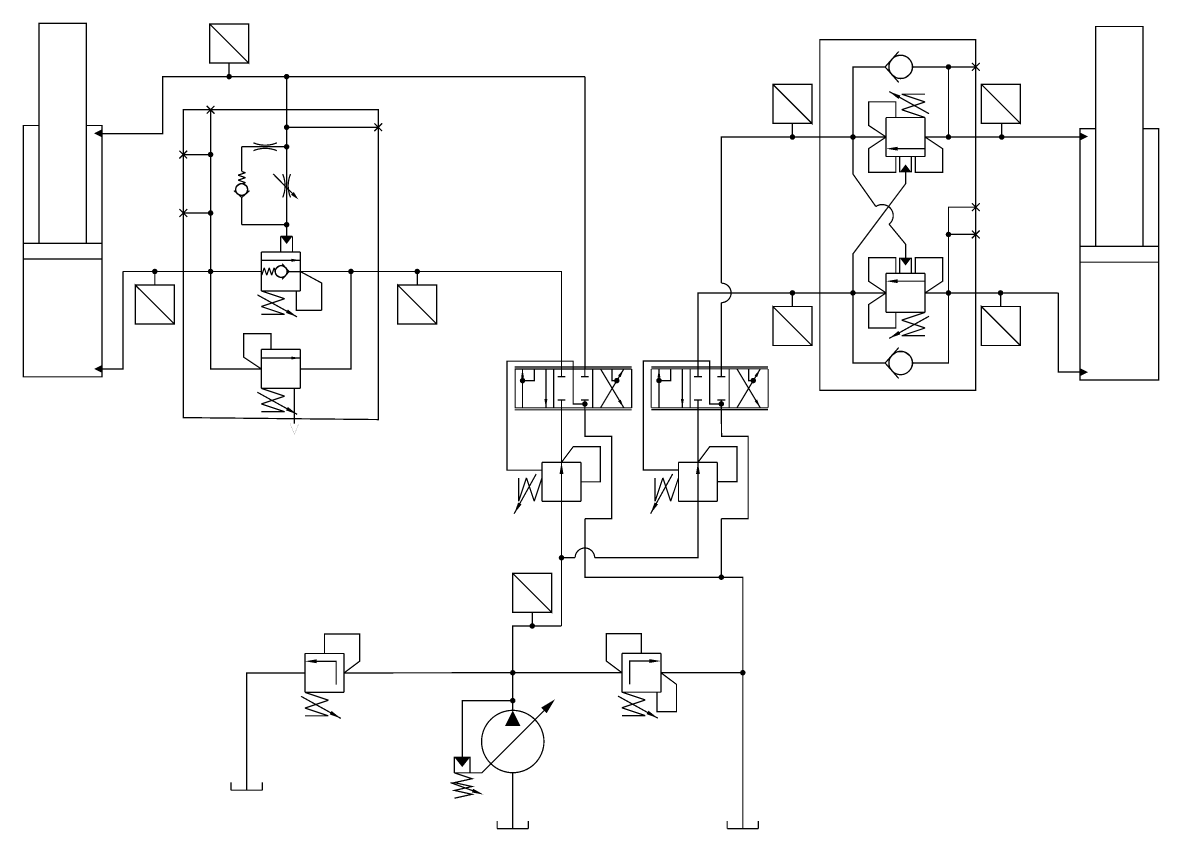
# Model space of a CAD drawing. Header units: millimetres. Extents: x 8 to 331, y -1 to 63.
# Drawn here: x 112.4 to 203.2, y -1.1 to 63.4 of the extents above; entities that cross this region are included whole.
import ezdxf
from ezdxf.lldxf.tags import DXFTag

# ---------------------------------------------------------------- set-up
doc = ezdxf.new("R2010")
doc.units = ezdxf.units.MM
doc.header["$LTSCALE"] = 2
tags = doc.linetypes.add('CENTER2', pattern=[1.125, 0.75, -0.125, 0.125, -0.125]).pattern_tags.tags
tags[10:11] = [DXFTag(74, 4), DXFTag(75, 0), DXFTag(340, '0'), DXFTag(46, 1.0), DXFTag(50, 0.0), DXFTag(44, 0.0), DXFTag(45, 0.0)]
tags[8:9] = [DXFTag(74, 4), DXFTag(75, 0), DXFTag(340, '0'), DXFTag(46, 1.0), DXFTag(50, 0.0), DXFTag(44, 0.0), DXFTag(45, 0.0)]
tags[6:7] = [DXFTag(74, 4), DXFTag(75, 0), DXFTag(340, '0'), DXFTag(46, 1.0), DXFTag(50, 0.0), DXFTag(44, 0.0), DXFTag(45, 0.0)]
tags[4:5] = [DXFTag(74, 4), DXFTag(75, 0), DXFTag(340, '0'), DXFTag(46, 1.0), DXFTag(50, 0.0), DXFTag(44, 0.0), DXFTag(45, 0.0)]
tags = doc.linetypes.add('HIDDEN', pattern=[0.375, 0.25, -0.125]).pattern_tags.tags
tags[6:7] = [DXFTag(74, 4), DXFTag(75, 0), DXFTag(340, '0'), DXFTag(46, 1.0), DXFTag(50, 0.0), DXFTag(44, 0.0), DXFTag(45, 0.0)]
tags[4:5] = [DXFTag(74, 4), DXFTag(75, 0), DXFTag(340, '0'), DXFTag(46, 1.0), DXFTag(50, 0.0), DXFTag(44, 0.0), DXFTag(45, 0.0)]
tags = doc.linetypes.add('HIDDEN4', pattern=[0.09375, 0.0625, -0.03125]).pattern_tags.tags
tags[6:7] = [DXFTag(74, 4), DXFTag(75, 0), DXFTag(340, '0'), DXFTag(46, 1.0), DXFTag(50, 0.0), DXFTag(44, 0.0), DXFTag(45, 0.0)]
tags[4:5] = [DXFTag(74, 4), DXFTag(75, 0), DXFTag(340, '0'), DXFTag(46, 1.0), DXFTag(50, 0.0), DXFTag(44, 0.0), DXFTag(45, 0.0)]

msp = doc.modelspace()

# ---------------------------------------------------------------- hatches: boundary and pattern name
h = msp.add_hatch(color=256)
h.dxf.hatch_style = 1
edge = h.paths.add_edge_path()
edge.add_line((186.56, 59.829), (186.34, 59.829))
edge.add_line((186.34, 59.829), (186.34, 59.608))
edge.add_arc((186.34, 59.829), 0.22, 270, 360)
edge = h.paths.add_edge_path()
edge.add_line((186.34, 59.829), (186.12, 59.829))
edge.add_arc((186.34, 59.829), 0.22, 180, 270)
edge.add_line((186.34, 59.608), (186.34, 59.829))
edge = h.paths.add_edge_path()
edge.add_line((186.12, 59.829), (186.34, 59.829))
edge.add_line((186.34, 59.829), (186.56, 59.829))
edge.add_arc((186.34, 59.829), 0.22, 0, 180)
h = msp.add_hatch(color=256)
h.dxf.hatch_style = 1
edge = h.paths.add_edge_path()
edge.add_line((129.095, 59.055), (128.875, 59.055))
edge.add_line((128.875, 59.055), (128.875, 58.835))
edge.add_arc((128.875, 59.055), 0.22, 270, 360)
edge = h.paths.add_edge_path()
edge.add_line((128.875, 59.055), (128.655, 59.055))
edge.add_arc((128.875, 59.055), 0.22, 180, 270)
edge.add_line((128.875, 58.835), (128.875, 59.055))
edge = h.paths.add_edge_path()
edge.add_line((128.655, 59.055), (128.875, 59.055))
edge.add_line((128.875, 59.055), (129.095, 59.055))
edge.add_arc((128.875, 59.055), 0.22, 0, 180)
h = msp.add_hatch(color=256)
h.dxf.hatch_style = 1
edge = h.paths.add_edge_path()
edge.add_line((133.688, 59.055), (133.468, 59.055))
edge.add_line((133.468, 59.055), (133.468, 58.835))
edge.add_arc((133.468, 59.055), 0.22, 270, 360)
edge = h.paths.add_edge_path()
edge.add_line((133.468, 59.055), (133.247, 59.055))
edge.add_arc((133.468, 59.055), 0.22, 180, 270)
edge.add_line((133.468, 58.835), (133.468, 59.055))
edge = h.paths.add_edge_path()
edge.add_line((133.247, 59.055), (133.468, 59.055))
edge.add_line((133.468, 59.055), (133.688, 59.055))
edge.add_arc((133.468, 59.055), 0.22, 0, 180)
h = msp.add_hatch(color=256)
h.dxf.hatch_style = 1
h.paths.add_polyline_path([(133.688, 55.006), (133.468, 55.006), (133.468, 54.785, 0.414214)])
h.paths.add_polyline_path([(133.468, 55.006), (133.247, 55.006, 0.414214), (133.468, 54.785)])
h.paths.add_polyline_path([(133.247, 55.006), (133.468, 55.006), (133.688, 55.006, 1)])
h = msp.add_hatch(color=256)
h.dxf.hatch_style = 1
h.paths.add_polyline_path([(133.688, 53.448), (133.468, 53.448), (133.468, 53.228, 0.414214)])
h.paths.add_polyline_path([(133.468, 53.448), (133.247, 53.448, 0.414214), (133.468, 53.228)])
h.paths.add_polyline_path([(133.247, 53.448), (133.468, 53.448), (133.688, 53.448, 1)])
h = msp.add_hatch(color=256)
h.dxf.hatch_style = 1
edge = h.paths.add_edge_path()
edge.add_line((174.095, 54.227), (173.875, 54.227))
edge.add_line((173.875, 54.227), (173.875, 54.007))
edge.add_arc((173.875, 54.227), 0.22, 270, 360)
edge = h.paths.add_edge_path()
edge.add_line((173.875, 54.227), (173.655, 54.227))
edge.add_arc((173.875, 54.227), 0.22, 180, 270)
edge.add_line((173.875, 54.007), (173.875, 54.227))
edge = h.paths.add_edge_path()
edge.add_line((173.655, 54.227), (173.875, 54.227))
edge.add_line((173.875, 54.227), (174.095, 54.227))
edge.add_arc((173.875, 54.227), 0.22, 0, 180)
h = msp.add_hatch(color=256)
h.dxf.hatch_style = 1
h.paths.add_polyline_path([(178.929, 54.227), (178.709, 54.227), (178.709, 54.007, 0.414214)])
h.paths.add_polyline_path([(178.709, 54.227), (178.489, 54.227, 0.414214), (178.709, 54.007)])
h.paths.add_polyline_path([(178.489, 54.227), (178.709, 54.227), (178.929, 54.227, 1)])
h = msp.add_hatch(color=256)
h.dxf.hatch_style = 1
h.paths.add_polyline_path([(186.56, 54.227), (186.34, 54.227), (186.34, 54.007, 0.414214)])
h.paths.add_polyline_path([(186.34, 54.227), (186.12, 54.227, 0.414214), (186.34, 54.007)])
h.paths.add_polyline_path([(186.12, 54.227), (186.34, 54.227), (186.56, 54.227, 1)])
h = msp.add_hatch(color=256)
h.dxf.hatch_style = 1
edge = h.paths.add_edge_path()
edge.add_line((190.814, 54.227), (190.594, 54.227))
edge.add_line((190.594, 54.227), (190.594, 54.007))
edge.add_arc((190.594, 54.227), 0.22, 270, 360)
edge = h.paths.add_edge_path()
edge.add_line((190.594, 54.227), (190.374, 54.227))
edge.add_arc((190.594, 54.227), 0.22, 180, 270)
edge.add_line((190.594, 54.007), (190.594, 54.227))
edge = h.paths.add_edge_path()
edge.add_line((190.374, 54.227), (190.594, 54.227))
edge.add_line((190.594, 54.227), (190.814, 54.227))
edge.add_arc((190.594, 54.227), 0.22, 0, 180)
h = msp.add_hatch(color=256)
h.dxf.hatch_style = 1
h.paths.add_polyline_path([(127.614, 52.825), (127.394, 52.825), (127.394, 52.605, 0.414214)])
h.paths.add_polyline_path([(127.394, 52.825), (127.174, 52.825, 0.414214), (127.394, 52.605)])
h.paths.add_polyline_path([(127.174, 52.825), (127.394, 52.825), (127.614, 52.825, 1)])
h = msp.add_hatch(color=256)
h.dxf.hatch_style = 1
h.paths.add_polyline_path([(127.614, 48.153), (127.394, 48.153), (127.394, 47.933, 0.414214)])
h.paths.add_polyline_path([(127.394, 48.153), (127.174, 48.153, 0.414214), (127.394, 47.933)])
h.paths.add_polyline_path([(127.174, 48.153), (127.394, 48.153), (127.614, 48.153, 1)])
h = msp.add_hatch(color=256)
h.dxf.hatch_style = 1
h.paths.add_polyline_path([(133.688, 47.219), (133.468, 47.219), (133.468, 46.999, 0.414214)])
h.paths.add_polyline_path([(133.468, 47.219), (133.247, 47.219, 0.414214), (133.468, 46.999)])
h.paths.add_polyline_path([(133.247, 47.219), (133.468, 47.219), (133.688, 47.219, 1)])
h = msp.add_hatch(color=256)
h.dxf.hatch_style = 1
edge = h.paths.add_edge_path()
edge.add_line((186.56, 46.44), (186.34, 46.44))
edge.add_line((186.34, 46.44), (186.34, 46.22))
edge.add_arc((186.34, 46.44), 0.22, 270, 360)
edge = h.paths.add_edge_path()
edge.add_line((186.34, 46.44), (186.12, 46.44))
edge.add_arc((186.34, 46.44), 0.22, 180, 270)
edge.add_line((186.34, 46.22), (186.34, 46.44))
edge = h.paths.add_edge_path()
edge.add_line((186.12, 46.44), (186.34, 46.44))
edge.add_line((186.34, 46.44), (186.56, 46.44))
edge.add_arc((186.34, 46.44), 0.22, 0, 180)
h = msp.add_hatch(color=256)
h.dxf.hatch_style = 1
h.paths.add_polyline_path([(122.717, 43.481), (122.938, 43.481), (122.938, 43.261, -0.414214)])
h.paths.add_polyline_path([(122.938, 43.481), (123.158, 43.481, -0.414214), (122.938, 43.261)])
h.paths.add_polyline_path([(123.158, 43.481), (122.938, 43.481), (122.717, 43.481, -1)])
h = msp.add_hatch(color=256)
h.dxf.hatch_style = 1
h.paths.add_polyline_path([(127.174, 43.481), (127.394, 43.481), (127.394, 43.261, -0.414214)])
h.paths.add_polyline_path([(127.394, 43.481), (127.614, 43.481, -0.414214), (127.394, 43.261)])
h.paths.add_polyline_path([(127.614, 43.481), (127.394, 43.481), (127.174, 43.481, -1)])
h = msp.add_hatch(color=256)
h.dxf.hatch_style = 1
edge = h.paths.add_edge_path()
edge.add_line((138.827, 43.481), (138.607, 43.481))
edge.add_line((138.607, 43.481), (138.607, 43.261))
edge.add_arc((138.607, 43.481), 0.22, 270, 360)
edge = h.paths.add_edge_path()
edge.add_line((138.607, 43.481), (138.387, 43.481))
edge.add_arc((138.607, 43.481), 0.22, 180, 270)
edge.add_line((138.607, 43.261), (138.607, 43.481))
edge = h.paths.add_edge_path()
edge.add_line((138.387, 43.481), (138.607, 43.481))
edge.add_line((138.607, 43.481), (138.827, 43.481))
edge.add_arc((138.607, 43.481), 0.22, 0, 180)
h = msp.add_hatch(color=256)
h.dxf.hatch_style = 1
edge = h.paths.add_edge_path()
edge.add_line((144.122, 43.481), (143.902, 43.481))
edge.add_line((143.902, 43.481), (143.902, 43.261))
edge.add_arc((143.902, 43.481), 0.22, 270, 360)
edge = h.paths.add_edge_path()
edge.add_line((143.902, 43.481), (143.682, 43.481))
edge.add_arc((143.902, 43.481), 0.22, 180, 270)
edge.add_line((143.902, 43.261), (143.902, 43.481))
edge = h.paths.add_edge_path()
edge.add_line((143.682, 43.481), (143.902, 43.481))
edge.add_line((143.902, 43.481), (144.122, 43.481))
edge.add_arc((143.902, 43.481), 0.22, 0, 180)
h = msp.add_hatch(color=256)
h.dxf.hatch_style = 1
edge = h.paths.add_edge_path()
edge.add_line((174.095, 41.768), (173.875, 41.768))
edge.add_line((173.875, 41.768), (173.875, 41.548))
edge.add_arc((173.875, 41.768), 0.22, 270, 360)
edge = h.paths.add_edge_path()
edge.add_line((173.875, 41.768), (173.655, 41.768))
edge.add_arc((173.875, 41.768), 0.22, 180, 270)
edge.add_line((173.875, 41.548), (173.875, 41.768))
edge = h.paths.add_edge_path()
edge.add_line((173.655, 41.768), (173.875, 41.768))
edge.add_line((173.875, 41.768), (174.095, 41.768))
edge.add_arc((173.875, 41.768), 0.22, 0, 180)
h = msp.add_hatch(color=256)
h.dxf.hatch_style = 1
h.paths.add_polyline_path([(178.929, 41.768), (178.709, 41.768), (178.709, 41.548, 0.414214)])
h.paths.add_polyline_path([(178.709, 41.768), (178.489, 41.768, 0.414214), (178.709, 41.548)])
h.paths.add_polyline_path([(178.489, 41.768), (178.709, 41.768), (178.929, 41.768, 1)])
h = msp.add_hatch(color=256)
h.dxf.hatch_style = 1
h.paths.add_polyline_path([(186.56, 41.763), (186.34, 41.763), (186.34, 41.543, 0.414214)])
h.paths.add_polyline_path([(186.34, 41.763), (186.12, 41.763, 0.414214), (186.34, 41.543)])
h.paths.add_polyline_path([(186.12, 41.763), (186.34, 41.763), (186.56, 41.763, 1)])
h = msp.add_hatch(color=256)
h.dxf.hatch_style = 1
edge = h.paths.add_edge_path()
edge.add_line((190.72, 41.768), (190.5, 41.768))
edge.add_line((190.5, 41.768), (190.5, 41.548))
edge.add_arc((190.5, 41.768), 0.22, 270, 360)
edge = h.paths.add_edge_path()
edge.add_line((190.5, 41.768), (190.28, 41.768))
edge.add_arc((190.5, 41.768), 0.22, 180, 270)
edge.add_line((190.5, 41.548), (190.5, 41.768))
edge = h.paths.add_edge_path()
edge.add_line((190.28, 41.768), (190.5, 41.768))
edge.add_line((190.5, 41.768), (190.72, 41.768))
edge.add_arc((190.5, 41.768), 0.22, 0, 180)
h = msp.add_hatch(color=256)
h.dxf.hatch_style = 1
edge = h.paths.add_edge_path()
edge.add_line((152.536, 34.757), (152.316, 34.757))
edge.add_line((152.316, 34.757), (152.316, 34.537))
edge.add_arc((152.316, 34.757), 0.22, 270, 360)
edge = h.paths.add_edge_path()
edge.add_line((152.316, 34.757), (152.096, 34.757))
edge.add_arc((152.316, 34.757), 0.22, 180, 270)
edge.add_line((152.316, 34.537), (152.316, 34.757))
edge = h.paths.add_edge_path()
edge.add_line((152.096, 34.757), (152.316, 34.757))
edge.add_line((152.316, 34.757), (152.536, 34.757))
edge.add_arc((152.316, 34.757), 0.22, 0, 180)
h = msp.add_hatch(color=256)
h.dxf.hatch_style = 1
edge = h.paths.add_edge_path()
edge.add_line((160.063, 34.757), (159.843, 34.757))
edge.add_line((159.843, 34.757), (159.843, 34.537))
edge.add_arc((159.843, 34.757), 0.22, 270, 360)
edge = h.paths.add_edge_path()
edge.add_line((159.843, 34.757), (159.623, 34.757))
edge.add_arc((159.843, 34.757), 0.22, 180, 270)
edge.add_line((159.843, 34.537), (159.843, 34.757))
edge = h.paths.add_edge_path()
edge.add_line((159.623, 34.757), (159.843, 34.757))
edge.add_line((159.843, 34.757), (160.063, 34.757))
edge.add_arc((159.843, 34.757), 0.22, 0, 180)
h = msp.add_hatch(color=256)
h.dxf.hatch_style = 1
edge = h.paths.add_edge_path()
edge.add_line((163.438, 34.761), (163.217, 34.761))
edge.add_line((163.217, 34.761), (163.217, 34.541))
edge.add_arc((163.217, 34.761), 0.22, 270, 360)
edge = h.paths.add_edge_path()
edge.add_line((163.217, 34.761), (162.997, 34.761))
edge.add_arc((163.217, 34.761), 0.22, 180, 270)
edge.add_line((163.217, 34.541), (163.217, 34.761))
edge = h.paths.add_edge_path()
edge.add_line((162.997, 34.761), (163.217, 34.761))
edge.add_line((163.217, 34.761), (163.438, 34.761))
edge.add_arc((163.217, 34.761), 0.22, 0, 180)
h = msp.add_hatch(color=256)
h.dxf.hatch_style = 1
edge = h.paths.add_edge_path()
edge.add_line((170.965, 34.761), (170.745, 34.761))
edge.add_line((170.745, 34.761), (170.745, 34.541))
edge.add_arc((170.745, 34.761), 0.22, 270, 360)
edge = h.paths.add_edge_path()
edge.add_line((170.745, 34.761), (170.524, 34.761))
edge.add_arc((170.745, 34.761), 0.22, 180, 270)
edge.add_line((170.745, 34.541), (170.745, 34.761))
edge = h.paths.add_edge_path()
edge.add_line((170.524, 34.761), (170.745, 34.761))
edge.add_line((170.745, 34.761), (170.965, 34.761))
edge.add_arc((170.745, 34.761), 0.22, 0, 180)
h = msp.add_hatch(color=256)
h.dxf.hatch_style = 1
edge = h.paths.add_edge_path()
edge.add_line((157.513, 32.891), (157.293, 32.891))
edge.add_line((157.293, 32.891), (157.293, 32.671))
edge.add_arc((157.293, 32.891), 0.22, 270, 360)
edge = h.paths.add_edge_path()
edge.add_line((157.293, 32.891), (157.072, 32.891))
edge.add_arc((157.293, 32.891), 0.22, 180, 270)
edge.add_line((157.293, 32.671), (157.293, 32.891))
edge = h.paths.add_edge_path()
edge.add_line((157.072, 32.891), (157.293, 32.891))
edge.add_line((157.293, 32.891), (157.513, 32.891))
edge.add_arc((157.293, 32.891), 0.22, 0, 180)
h = msp.add_hatch(color=256)
h.dxf.hatch_style = 1
edge = h.paths.add_edge_path()
edge.add_line((168.414, 32.895), (168.194, 32.895))
edge.add_line((168.194, 32.895), (168.194, 32.675))
edge.add_arc((168.194, 32.895), 0.22, 270, 360)
edge = h.paths.add_edge_path()
edge.add_line((168.194, 32.895), (167.974, 32.895))
edge.add_arc((168.194, 32.895), 0.22, 180, 270)
edge.add_line((168.194, 32.675), (168.194, 32.895))
edge = h.paths.add_edge_path()
edge.add_line((167.974, 32.895), (168.194, 32.895))
edge.add_line((168.194, 32.895), (168.414, 32.895))
edge.add_arc((168.194, 32.895), 0.22, 0, 180)
h = msp.add_hatch(color=256)
h.dxf.hatch_style = 1
edge = h.paths.add_edge_path()
edge.add_line((155.647, 20.6), (155.426, 20.6))
edge.add_line((155.426, 20.6), (155.426, 20.38))
edge.add_arc((155.426, 20.6), 0.22, 270, 360)
edge = h.paths.add_edge_path()
edge.add_line((155.426, 20.6), (155.206, 20.6))
edge.add_arc((155.426, 20.6), 0.22, 180, 270)
edge.add_line((155.426, 20.38), (155.426, 20.6))
edge = h.paths.add_edge_path()
edge.add_line((155.206, 20.6), (155.426, 20.6))
edge.add_line((155.426, 20.6), (155.647, 20.6))
edge.add_arc((155.426, 20.6), 0.22, 0, 180)
h = msp.add_hatch(color=256)
h.dxf.hatch_style = 1
edge = h.paths.add_edge_path()
edge.add_line((168.417, 19.043), (168.197, 19.043))
edge.add_line((168.197, 19.043), (168.197, 18.823))
edge.add_arc((168.197, 19.043), 0.22, 270, 360)
edge = h.paths.add_edge_path()
edge.add_line((168.197, 19.043), (167.976, 19.043))
edge.add_arc((168.197, 19.043), 0.22, 180, 270)
edge.add_line((168.197, 18.823), (168.197, 19.043))
edge = h.paths.add_edge_path()
edge.add_line((167.976, 19.043), (168.197, 19.043))
edge.add_line((168.197, 19.043), (168.417, 19.043))
edge.add_arc((168.197, 19.043), 0.22, 0, 180)
h = msp.add_hatch(color=256)
h.dxf.hatch_style = 1
edge = h.paths.add_edge_path()
edge.add_line((153.311, 15.15), (153.09, 15.15))
edge.add_line((153.09, 15.15), (153.09, 14.929))
edge.add_arc((153.09, 15.15), 0.22, 270, 360)
edge = h.paths.add_edge_path()
edge.add_line((153.09, 15.15), (152.87, 15.15))
edge.add_arc((153.09, 15.15), 0.22, 180, 270)
edge.add_line((153.09, 14.929), (153.09, 15.15))
edge = h.paths.add_edge_path()
edge.add_line((152.87, 15.15), (153.09, 15.15))
edge.add_line((153.09, 15.15), (153.311, 15.15))
edge.add_arc((153.09, 15.15), 0.22, 0, 180)
h = msp.add_hatch(color=256)
h.dxf.hatch_style = 1
edge = h.paths.add_edge_path()
edge.add_line((151.753, 11.412), (151.533, 11.412))
edge.add_line((151.533, 11.412), (151.533, 11.192))
edge.add_arc((151.533, 11.412), 0.22, 270, 360)
edge = h.paths.add_edge_path()
edge.add_line((151.533, 11.412), (151.313, 11.412))
edge.add_arc((151.533, 11.412), 0.22, 180, 270)
edge.add_line((151.533, 11.192), (151.533, 11.412))
edge = h.paths.add_edge_path()
edge.add_line((151.313, 11.412), (151.533, 11.412))
edge.add_line((151.533, 11.412), (151.753, 11.412))
edge.add_arc((151.533, 11.412), 0.22, 0, 180)
h = msp.add_hatch(color=256)
h.dxf.hatch_style = 1
edge = h.paths.add_edge_path()
edge.add_line((170.13, 11.412), (169.91, 11.412))
edge.add_line((169.91, 11.412), (169.91, 11.192))
edge.add_arc((169.91, 11.412), 0.22, 270, 360)
edge = h.paths.add_edge_path()
edge.add_line((169.91, 11.412), (169.689, 11.412))
edge.add_arc((169.91, 11.412), 0.22, 180, 270)
edge.add_line((169.91, 11.192), (169.91, 11.412))
edge = h.paths.add_edge_path()
edge.add_line((169.689, 11.412), (169.91, 11.412))
edge.add_line((169.91, 11.412), (170.13, 11.412))
edge.add_arc((169.91, 11.412), 0.22, 0, 180)
h = msp.add_hatch(color=256)
h.dxf.hatch_style = 1
edge = h.paths.add_edge_path()
edge.add_line((151.753, 9.182), (151.533, 9.182))
edge.add_line((151.533, 9.182), (151.533, 8.962))
edge.add_arc((151.533, 9.182), 0.22, 270, 360)
edge = h.paths.add_edge_path()
edge.add_line((151.533, 9.182), (151.313, 9.182))
edge.add_arc((151.533, 9.182), 0.22, 180, 270)
edge.add_line((151.533, 8.962), (151.533, 9.182))
edge = h.paths.add_edge_path()
edge.add_line((151.313, 9.182), (151.533, 9.182))
edge.add_line((151.533, 9.182), (151.753, 9.182))
edge.add_arc((151.533, 9.182), 0.22, 0, 180)

# ---------------------------------------------------------------- linework, layer by layer
for points, const_width in [([(113.693, 45.735), (117.46, 45.735), (117.46, 63.313), (113.693, 63.313), (113.693, 45.735)], 0.1), ([(130.432, 60.143), (127.318, 60.143), (127.318, 63.258), (130.432, 63.258), (130.432, 60.143), (127.318, 63.258)], 0.1), ([(201.874, 45.481), (198.107, 45.481), (198.107, 63.059), (201.874, 63.059), (201.874, 45.481)], 0.1), ([(181.278, 59.829), (182.369, 61.065)], 0.1), ([(128.875, 60.143), (128.875, 59.055)], 0.1), ([(188.209, 60.145), (188.832, 59.522)], 0.1), ([(188.209, 59.522), (188.832, 60.145)], 0.1), ([(118.715, 54.501), (123.562, 54.499), (123.562, 59.055), (133.468, 59.055), (143.902, 59.055)], 0.1), ([(133.468, 53.448), (133.468, 59.055)], 0.1), ([(143.902, 59.055), (157.295, 59.055)], 0.1), ([(157.295, 59.055), (157.295, 35.695)], 0.1), ([(181.278, 59.829), (178.709, 59.829), (178.709, 54.227)], 0.1), ([(181.278, 59.829), (182.369, 58.592)], 0.1), ([(183.459, 59.829), (186.34, 59.829), (186.34, 54.227)], 0.1), ([(186.34, 59.829), (188.52, 59.829)], 0.1), ([(175.432, 55.315), (172.318, 55.315), (172.318, 58.43), (175.432, 58.43), (175.432, 55.315), (172.318, 58.43)], 0.1), ([(192.08, 55.315), (188.965, 55.315), (188.965, 58.43), (192.08, 58.43), (192.08, 55.315), (188.965, 58.43)], 0.1), ([(184.782, 56.096), (181.607, 57.859)], 0.1), ([(184.471, 57.03), (182.602, 57.653)], 0.1), ([(182.602, 57.653), (184.471, 57.653)], 0.1), ([(127.083, 56.719), (127.706, 56.096)], 0.1), ([(127.083, 56.096), (127.706, 56.719)], 0.1), ([(127.394, 43.481), (127.394, 56.407)], 0.1), ([(182.602, 56.407), (184.471, 57.03)], 0.1), ([(184.471, 55.784), (182.602, 56.407)], 0.1), ([(184.471, 55.784), (181.356, 55.784)], 0.1), ([(181.356, 55.784), (181.356, 52.67)], 0.1), ([(184.471, 52.67), (184.471, 55.784)], 0.1), ([(113.693, 55.151), (112.438, 55.151), (112.438, 41.026)], 0.1), ([(118.715, 41.026), (118.715, 41.026), (118.715, 55.151), (117.46, 55.151)], 0.1), ([(133.468, 55.006), (140.787, 55.006)], 0.1), ([(140.476, 55.317), (141.099, 54.694)], 0.1), ([(140.476, 54.694), (141.099, 55.317)], 0.1), ([(173.875, 55.315), (173.875, 54.227)], 0.1), ([(190.594, 55.315), (190.594, 54.227)], 0.1), ([(196.852, 40.772), (196.852, 40.772), (196.852, 54.898), (198.107, 54.898)], 0.1), ([(201.874, 54.898), (203.13, 54.898), (203.13, 40.772)], 0.1), ([(176.606, 54.227), (168.197, 54.227), (168.197, 42.547)], 0.1), ([(181.356, 54.227), (174.504, 54.227)], 0.1), ([(184.471, 54.227), (196.852, 54.227)], 0.1), ([(124.902, 53.137), (125.525, 52.514)], 0.1), ([(124.902, 52.514), (125.525, 53.137)], 0.1), ([(125.214, 52.825), (127.394, 52.825)], 0.1), ([(129.885, 51.472), (129.885, 53.448)], 0.1), ([(129.885, 53.448), (133.468, 53.448)], 0.1), ([(133.468, 53.448), (133.468, 46.294)], 0.1), ([(181.356, 52.67), (184.471, 52.67)], 0.1), ([(182.291, 53.293), (183.848, 53.293), (184.471, 53.293)], 0.1), ([(182.446, 51.414), (182.446, 52.67)], 0.1), ([(183.381, 52.67), (183.381, 51.414)], 0.1), ([(129.589, 51.176), (130.182, 51.374)], 0.1), ([(129.589, 51.176), (130.182, 50.979)], 0.1), ([(130.182, 50.979), (129.589, 50.782)], 0.1), ([(130.182, 51.374), (129.885, 51.472)], 0.1), ([(132.39, 51.281), (133.935, 49.711)], 0.1), ([(129.886, 49.394), (129.263, 49.944)], 0.1), ([(129.589, 50.782), (130.182, 50.584)], 0.1), ([(129.884, 49.394), (130.507, 49.944)], 0.1), ([(129.89, 50.493), (130.182, 50.584)], 0.1), ([(129.885, 49.395), (129.885, 47.219)], 0.1), ([(124.902, 48.465), (125.525, 47.842)], 0.1), ([(124.902, 47.842), (125.525, 48.465)], 0.1), ([(125.214, 48.153), (127.394, 48.153)], 0.1), ([(186.34, 41.763), (186.34, 48.621), (188.52, 48.621)], 0.1), ([(188.209, 48.932), (188.832, 48.309)], 0.1), ([(188.209, 48.309), (188.832, 48.932)], 0.1), ([(129.885, 47.219), (133.468, 47.219)], 0.1), ([(133.001, 45.039), (133.001, 46.294)], 0.1), ([(133.001, 46.294), (133.935, 46.294)], 0.1), ([(133.935, 46.294), (133.935, 45.039)], 0.1), ([(186.34, 46.44), (188.52, 46.44)], 0.1), ([(188.209, 46.752), (188.832, 46.129)], 0.1), ([(188.209, 46.129), (188.832, 46.752)], 0.1), ([(112.438, 45.735), (118.715, 45.735), (118.715, 44.479), (112.438, 44.479), (112.438, 45.735)], 0.1), ([(203.13, 45.481), (196.852, 45.481), (196.852, 44.225), (203.13, 44.225), (203.13, 45.481)], 0.1), ([(131.443, 45.039), (131.443, 41.924)], 0.1), ([(134.558, 45.039), (131.443, 45.039)], 0.1), ([(134.558, 41.924), (134.558, 45.039)], 0.1), ([(182.446, 44.581), (182.446, 43.326)], 0.1), ([(183.381, 43.326), (183.381, 44.581)], 0.1), ([(134.558, 44.375), (131.443, 44.375)], 0.1), ([(131.683, 43.772), (131.485, 43.179)], 0.1), ([(131.881, 43.179), (131.683, 43.772)], 0.1), ([(131.881, 43.179), (132.078, 43.772)], 0.1), ([(132.078, 43.772), (132.275, 43.18)], 0.1), ([(132.275, 43.18), (132.472, 43.772)], 0.1), ([(132.563, 43.481), (132.472, 43.772)], 0.1), ([(133.662, 43.474), (133.112, 44.098)], 0.1), ([(120.406, 43.481), (120.406, 35.688), (118.715, 35.688)], 0.1), ([(123.656, 43.481), (122.722, 43.481), (122.099, 43.481), (120.406, 43.481)], 0.1), ([(122.938, 42.393), (122.938, 43.481)], 0.1), ([(123.656, 43.481), (131.443, 43.481)], 0.1), ([(128.951, 35.695), (127.394, 35.695), (127.394, 43.481)], 0.1), ([(133.662, 43.476), (133.113, 42.853)], 0.1), ([(133.661, 43.475), (134.558, 43.474)], 0.1), ([(134.558, 43.481), (143.902, 43.481)], 0.1), ([(137.05, 35.695), (138.607, 35.695), (138.607, 43.481)], 0.1), ([(143.902, 42.393), (143.902, 43.481)], 0.1), ([(143.902, 43.481), (155.426, 43.481), (155.426, 35.695)], 0.1), ([(181.356, 40.211), (181.356, 43.326)], 0.1), ([(181.356, 43.326), (184.471, 43.326)], 0.1), ([(182.291, 42.703), (183.848, 42.703), (184.471, 42.703)], 0.1), ([(184.471, 43.326), (184.471, 40.211)], 0.1), ([(121.38, 42.393), (124.495, 42.393), (124.495, 39.278), (121.38, 39.278), (121.38, 42.393), (124.495, 39.278)], 0.1), ([(131.443, 41.924), (134.558, 41.924)], 0.1), ([(131.443, 41.924), (133.312, 41.301)], 0.1), ([(142.345, 42.393), (145.459, 42.393), (145.459, 39.278), (142.345, 39.278), (142.345, 42.393), (145.459, 39.278)], 0.1), ([(166.328, 35.695), (166.328, 41.768), (176.606, 41.768)], 0.1), ([(173.875, 40.68), (173.875, 41.768)], 0.1), ([(181.356, 41.768), (174.504, 41.768)], 0.1), ([(181.278, 36.162), (178.709, 36.162), (178.709, 41.763)], 0.1), ([(183.459, 36.162), (186.34, 36.162), (186.34, 41.763)], 0.1), ([(184.471, 41.768), (190.077, 41.768)], 0.1), ([(190.077, 41.768), (195.125, 41.75), (195.125, 35.438), (196.852, 35.438)], 0.1), ([(190.5, 40.68), (190.5, 41.768)], 0.1), ([(118.715, 41.34), (118.715, 35.062), (112.438, 35.062), (112.438, 41.026)], 0.1), ([(131.132, 41.612), (134.307, 39.849)], 0.1), ([(133.312, 41.301), (131.443, 40.678)], 0.1), ([(168.197, 35.695), (168.197, 40.99)], 0.1), ([(196.852, 41.086), (196.852, 34.809), (203.13, 34.809), (203.13, 40.772)], 0.1), ([(131.443, 40.678), (133.312, 40.055)], 0.1), ([(133.312, 40.055), (131.443, 40.055)], 0.1), ([(172.318, 40.68), (175.432, 40.68), (175.432, 37.565), (172.318, 37.565), (172.318, 40.68), (175.432, 37.565)], 0.1), ([(184.471, 40.211), (181.356, 40.211)], 0.1), ([(184.782, 39.899), (181.607, 38.136)], 0.1), ([(184.471, 40.211), (182.602, 39.588)], 0.1), ([(188.965, 40.68), (192.08, 40.68), (192.08, 37.565), (188.965, 37.565), (188.965, 40.68), (192.08, 37.565)], 0.1), ([(182.602, 39.588), (184.471, 38.965)], 0.1), ([(184.471, 38.965), (182.602, 38.342)], 0.1), ([(182.602, 38.342), (184.471, 38.342)], 0.1), ([(131.443, 37.252), (131.443, 34.137)], 0.1), ([(134.558, 37.252), (131.443, 37.252)], 0.1), ([(134.558, 34.137), (134.558, 37.252)], 0.1), ([(181.278, 36.162), (182.369, 37.398)], 0.1), ([(134.558, 36.562), (131.443, 36.562)], 0.1), ([(131.443, 35.695), (128.951, 35.695)], 0.1), ([(134.558, 35.695), (137.05, 35.695)], 0.1), ([(151.689, 35.85), (161.033, 35.85)], 0.1), ([(154.803, 35.695), (151.689, 35.695)], 0.1), ([(151.728, 35.71), (151.728, 32.595)], 0.1), ([(152.312, 35.695), (152.312, 32.58)], 0.1), ([(154.18, 32.58), (154.18, 35.695)], 0.1), ([(154.803, 35.695), (154.803, 32.58)], 0.1), ([(157.918, 35.695), (154.803, 35.695)], 0.1), ([(154.803, 32.58), (154.803, 35.695)], 0.1), ([(157.918, 32.58), (157.918, 35.695)], 0.1), ([(157.918, 35.695), (157.918, 32.58)], 0.1), ([(161.033, 35.695), (157.918, 35.695)], 0.1), ([(157.918, 32.58), (157.918, 35.695)], 0.1), ([(158.541, 32.58), (160.41, 35.695)], 0.1), ([(158.541, 35.695), (160.41, 32.58)], 0.1), ([(161.033, 32.58), (161.033, 35.695)], 0.1), ([(162.59, 35.855), (171.934, 35.855)], 0.1), ([(162.59, 35.699), (162.59, 32.584)], 0.1), ([(165.705, 35.699), (162.59, 35.699)], 0.1), ([(163.213, 35.699), (163.213, 32.584)], 0.1), ([(165.082, 32.584), (165.082, 35.699)], 0.1), ([(165.705, 35.699), (165.705, 32.584)], 0.1), ([(168.82, 35.699), (165.705, 35.699)], 0.1), ([(165.705, 32.584), (165.705, 35.699)], 0.1), ([(168.82, 32.584), (168.82, 35.699)], 0.1), ([(168.82, 35.699), (168.82, 32.584)], 0.1), ([(168.82, 32.584), (168.82, 35.699)], 0.1), ([(171.934, 35.699), (168.82, 35.699)], 0.1), ([(169.442, 32.584), (171.311, 35.699)], 0.1), ([(169.442, 35.699), (171.311, 32.584)], 0.1), ([(171.934, 32.584), (171.934, 35.699)], 0.1), ([(181.278, 36.162), (182.369, 34.926)], 0.1), ([(163.213, 34.453), (163.213, 32.584)], 0.1), ([(131.132, 33.826), (134.307, 32.063)], 0.1), ([(131.443, 34.137), (134.558, 34.137)], 0.1), ([(131.443, 34.137), (133.312, 33.514)], 0.1), ([(152.312, 34.449), (152.312, 32.58)], 0.1), ([(133.312, 33.514), (131.443, 32.891)], 0.1), ([(131.443, 32.891), (133.312, 32.268)], 0.1), ([(133.312, 32.268), (131.443, 32.268)], 0.1), ([(151.689, 32.58), (154.803, 32.58)], 0.1), ([(151.689, 32.424), (161.033, 32.424)], 0.1), ([(154.803, 32.58), (157.918, 32.58)], 0.1), ([(157.918, 32.58), (161.033, 32.58)], 0.1), ([(162.59, 32.584), (165.705, 32.584)], 0.1), ([(162.59, 32.428), (171.934, 32.428)], 0.1), ([(165.705, 32.584), (168.82, 32.584)], 0.1), ([(168.82, 32.584), (171.934, 32.584)], 0.1), ([(134.094, 31.312), (134.438, 31.312), (134.094, 30.469), (133.75, 31.312), (134.094, 31.312)], 0.01), ([(155.426, 23.715), (155.426, 15.15)], 0.1), ([(157.295, 23.715), (157.295, 19.043), (168.197, 19.043)], 0.1), ([(158.074, 20.6), (166.328, 20.6), (166.328, 23.715)], 0.1), ([(168.197, 23.715), (168.197, 19.043), (169.91, 19.043), (169.91, 14.838)], 0.1), ([(156.516, 20.6), (155.426, 20.6)], 0.1), ([(154.648, 16.238), (151.533, 16.238), (151.533, 19.353), (154.648, 19.353), (154.648, 16.238), (151.533, 19.353)], 0.1), ([(153.09, 16.238), (153.09, 15.15)], 0.1), ([(155.426, 15.15), (151.533, 15.15), (151.533, 11.206), (151.533, 9.026)], 0.1), ([(169.91, 14.838), (169.91, -1.052)], 0.1), ([(134.935, 12.95), (134.935, 9.836)], 0.1), ([(138.05, 12.95), (134.935, 12.95)], 0.1), ([(138.05, 9.836), (138.05, 12.95)], 0.1), ([(160.254, 12.969), (160.254, 9.855)], 0.1), ([(163.369, 12.969), (160.254, 12.969)], 0.1), ([(163.369, 9.855), (163.369, 12.969)], 0.1), ([(135.87, 12.327), (137.427, 12.327), (137.427, 10.458)], 0.1), ([(162.434, 12.346), (160.877, 12.346), (160.877, 10.478)], 0.1), ([(160.254, 11.412), (151.533, 11.412)], 0.1), ([(163.369, 11.412), (169.91, 11.412)], 0.1), ([(134.624, 9.524), (137.8, 7.761)], 0.1), ([(134.935, 9.836), (138.05, 9.836)], 0.1), ([(134.935, 9.836), (136.804, 9.213)], 0.1), ([(136.804, 9.213), (134.935, 8.59)], 0.1), ([(151.533, 8.403), (151.533, 9.182)], 0.1), ([(159.943, 9.543), (163.118, 7.78)], 0.1), ([(160.254, 9.855), (163.369, 9.855)], 0.1), ([(160.254, 9.855), (162.123, 9.232)], 0.1), ([(162.123, 9.232), (160.254, 8.609)], 0.1), ([(134.935, 8.59), (136.804, 7.967)], 0.1), ([(146.875, 3.406), (149.055, 3.406), (151.547, 5.897), (154.039, 8.389)], 0.1), ([(160.254, 8.609), (162.123, 7.986)], 0.1), ([(136.804, 7.967), (134.935, 7.967)], 0.1), ([(162.123, 7.986), (160.254, 7.986)], 0.1), ([(148.121, 3.406), (148.121, 4.651), (146.875, 4.651), (146.875, 3.406)], 0.1), ([(146.875, 3.406), (148.277, 2.938), (146.875, 2.627), (148.277, 2.315), (146.875, 2.004), (148.277, 1.693), (146.875, 1.381)], 0.1), ([(151.533, 3.42), (151.533, 1.862)], 0.1), ([(148.32, 1.988), (146.564, 2.627)], 0.1), ([(151.533, 1.862), (151.533, -1.052)], 0.1), ([(150.287, -0.429), (150.287, -1.052)], 0.1), ([(152.779, -1.052), (152.779, -0.429)], 0.1), ([(168.664, -0.429), (168.664, -1.052)], 0.1), ([(171.156, -1.052), (171.156, -0.429)], 0.1), ([(150.287, -1.052), (152.779, -1.052)], 0.1), ([(168.664, -1.052), (171.156, -1.052)], 0.1)]:
    msp.add_lwpolyline(points, dxfattribs=dict(const_width=const_width))
at = {"color": 5, "linetype": 'CENTER2', "const_width": 0.1, "flags": 128}
for points in [[(188.52, 33.981), (176.062, 33.981), (176.061, 62.014), (188.52, 62.014), (188.52, 33.981)], [(140.787, 31.645), (125.214, 31.801), (125.214, 56.407), (140.787, 56.407), (140.787, 31.645)]]:
    msp.add_lwpolyline(points, dxfattribs=at)
at = {"const_width": 0.1}
for points in [[(182.519, 58.899, 0.198912), (183.18, 59.173, 0.198912), (183.453, 59.834, 0.198912), (183.18, 60.495, 0.198912), (182.519, 60.768, 0.198912), (181.858, 60.495, 0.198912), (181.585, 59.834, 0.198912), (181.858, 59.173, 0.198912), (182.519, 58.899)], [(130.82, 53.76, 0.2), (132.689, 53.76)], [(132.689, 53.137, 0.2), (130.82, 53.137)], [(133.156, 49.399, 0.2), (133.156, 51.268)], [(133.779, 51.268, 0.2), (133.779, 49.399)], [(129.872, 49.563, 0.198912), (130.205, 49.701, 0.198912), (130.343, 50.034, 0.198912), (130.205, 50.367, 0.198912), (129.872, 50.505, 0.198912), (129.539, 50.367, 0.198912), (129.401, 50.034, 0.198912), (129.539, 49.701, 0.198912), (129.872, 49.563)], [(133.031, 43.006, 0.198912), (133.364, 43.144, 0.198912), (133.502, 43.477, 0.198912), (133.364, 43.81, 0.198912), (133.031, 43.948, 0.198912), (132.698, 43.81, 0.198912), (132.56, 43.477, 0.198912), (132.698, 43.144, 0.198912), (133.031, 43.006)], [(168.197, 40.99, 1), (168.197, 42.547)], [(182.519, 35.233, 0.198912), (183.18, 35.506, 0.198912), (183.453, 36.167, 0.198912), (183.18, 36.828, 0.198912), (182.519, 37.101, 0.198912), (181.858, 36.828, 0.198912), (181.585, 36.167, 0.198912), (181.858, 35.506, 0.198912), (182.519, 35.233)], [(158.074, 20.6, 1), (156.516, 20.6)], [(151.533, 3.42, 0.198912), (153.295, 4.149, 0.198912), (154.025, 5.911, 0.198912), (153.295, 7.673, 0.198912), (151.533, 8.403, 0.198912), (149.771, 7.673, 0.198912), (149.041, 5.911, 0.198912), (149.771, 4.149, 0.198912), (151.533, 3.42)]]:
    msp.add_lwpolyline(points, format="xyb", dxfattribs=at)
for points in [[(181.607, 57.859, 0, 0.311, 0), (182.424, 57.405, 0.311, 0.311, 0)], [(118.715, 54.524, 0.628, 0, 0), (118.088, 54.524, 0, 0, 0)], [(196.852, 54.27, 0.628, 0, 0), (197.48, 54.27, 0, 0, 0)], [(181.356, 53.293, 0, 0.311, 0), (182.291, 53.293, 0.311, 0.311, 0)], [(182.914, 51.414, 0.934, 0, 0), (182.914, 52.037, 0.934, 0.934, 0)], [(134.402, 49.243, 0, 0.311, 0), (133.935, 49.711, 0.311, 0.311, 0)], [(133.468, 46.294, 0.934, 0, 0), (133.468, 45.671, 0.934, 0.934, 0)], [(134.558, 44.375, 0, 0.234, 0), (133.857, 44.375, 0.234, 0.234, 0)], [(182.914, 44.581, 0.934, 0, 0), (182.914, 43.958, 0.934, 0.934, 0)], [(181.356, 42.703, 0, 0.311, 0), (182.291, 42.703, 0.311, 0.311, 0)], [(134.307, 39.849, 0, 0.311, 0), (133.491, 40.303, 0.311, 0.311, 0)], [(181.607, 38.136, 0, 0.311, 0), (182.424, 38.59, 0.311, 0.311, 0)], [(134.558, 36.562, 0, 0.234, 0), (133.857, 36.562, 0.234, 0.234, 0)], [(118.715, 35.69, 0.628, 0, 0), (118.088, 35.69, 0, 0, 0)], [(152.312, 35.695, 0, 0.234, 0), (152.312, 34.994, 0.234, 0.234, 0)], [(160.41, 35.695, 0, 0.234, 0), (160.049, 35.094, 0.234, 0.234, 0)], [(163.213, 35.699, 0, 0.234, 0), (163.213, 34.998, 0.234, 0.234, 0)], [(171.311, 35.699, 0, 0.234, 0), (170.951, 35.098, 0.234, 0.234, 0)], [(196.852, 35.436, 0.628, 0, 0), (197.48, 35.436, 0, 0, 0)], [(154.18, 32.58, 0, 0.234, 0), (154.18, 33.281, 0.234, 0.234, 0)], [(160.41, 32.58, 0, 0.234, 0), (160.049, 33.181, 0.234, 0.234, 0)], [(165.082, 32.584, 0, 0.234, 0), (165.082, 33.285, 0.234, 0.234, 0)], [(171.311, 32.584, 0, 0.234, 0), (170.951, 33.185, 0.234, 0.234, 0)], [(134.307, 32.063, 0, 0.311, 0), (133.491, 32.516, 0.311, 0.311, 0)], [(134.935, 12.327, 0, 0.311, 0), (135.87, 12.327, 0.311, 0.311, 0)], [(163.369, 12.346, 0, 0.311, 0), (162.434, 12.346, 0.311, 0.311, 0)], [(154.025, 8.403, 0.623, 0, 0), (154.906, 9.284, 0, 0, 0)], [(137.8, 7.761, 0, 0.311, 0), (136.983, 8.215, 0.311, 0.311, 0)], [(151.533, 7.157, 1.246, 0, 0), (151.533, 8.403, 0, 0, 0)], [(163.118, 7.78, 0, 0.311, 0), (162.301, 8.234, 0.311, 0.311, 0)], [(147.498, 4.651, 1.246, 0, 0), (147.498, 3.873, 0, 0, 0)], [(149.198, 1.668, 0, 0.311, 0), (148.32, 1.988, 0.311, 0.311, 0)]]:
    msp.add_lwpolyline(points, format="xyseb")
at = {"color": 1, "linetype": 'HIDDEN4', "ltscale": 5, "const_width": 0.1, "flags": 128}
for points in [[(181.356, 54.227), (179.955, 55.161), (179.955, 57.04), (182.135, 57.04), (182.135, 55.784)], [(181.356, 54.227), (179.955, 53.293), (179.955, 51.414), (182.135, 51.414), (182.135, 52.67)], [(184.471, 54.227), (185.873, 53.293), (185.873, 51.414), (183.692, 51.414), (183.692, 52.67)], [(178.709, 41.768), (178.709, 44.883), (181.045, 47.998), (182.914, 50.489), (182.914, 51.414)], [(181.356, 41.768), (179.955, 42.703), (179.955, 44.581), (182.135, 44.581), (182.135, 43.326)], [(184.471, 41.768), (185.873, 42.703), (185.873, 44.581), (183.692, 44.581), (183.692, 43.326)], [(136.271, 40.367), (136.271, 42.557), (134.558, 43.481)], [(136.271, 40.367), (134.246, 40.367), (134.246, 41.924)], [(181.356, 41.768), (179.955, 40.834), (179.955, 38.955), (182.135, 38.955), (182.135, 40.211)], [(131.443, 35.695), (130.042, 36.629), (130.042, 38.508), (132.222, 38.508), (132.222, 37.252)], [(134.094, 31.312), (134.094, 33.514), (134.091, 34.137)], [(138.05, 11.393), (139.296, 12.327), (139.296, 14.508), (136.493, 14.508), (136.493, 12.95)], [(160.254, 11.412), (159.008, 12.346), (159.008, 14.527), (161.811, 14.527), (161.811, 12.969)], [(163.369, 11.412), (164.615, 10.478), (164.615, 8.297), (163.057, 8.297), (163.057, 9.855)]]:
    msp.add_lwpolyline(points, dxfattribs=at)
at = {"color": 1, "linetype": 'HIDDEN', "const_width": 0.1}
for points in [[(178.709, 54.227), (178.709, 51.268), (180.538, 48.673)], [(181.599, 47.258), (182.914, 45.662), (182.914, 44.581)], [(130.279, 5.138), (130.279, 11.398), (134.935, 11.398)], [(138.05, 11.393), (151.533, 11.412)], [(151.547, 9.168), (147.498, 9.168), (147.498, 4.651)], [(130.279, 5.138), (130.279, 2.023)]]:
    msp.add_lwpolyline(points, dxfattribs=at)
msp.add_lwpolyline([(181.599, 47.258, 0.961236), (180.538, 48.673)], format="xyb", dxfattribs=at)
at = {"color": 1, "linetype": 'HIDDEN', "lineweight": 35, "const_width": 0.1}
for points in [[(153.871, 27.603), (151.072, 27.603), (151.072, 30.091), (151.072, 36.312), (155.426, 36.312), (156.359, 36.312), (156.359, 35.69)], [(164.773, 27.607), (161.973, 27.607), (161.973, 30.096), (161.973, 36.317), (166.328, 36.317), (167.261, 36.317), (167.261, 35.695)], [(152.316, 34.757), (153.249, 34.757), (153.249, 35.69)], [(157.293, 32.891), (156.359, 32.891), (156.359, 35.69)], [(159.47, 35.69), (159.47, 34.757), (159.843, 34.757)], [(163.217, 34.761), (164.15, 34.761), (164.15, 35.695)], [(168.194, 32.895), (167.261, 32.895), (167.261, 35.695)], [(170.371, 35.695), (170.371, 34.761), (170.745, 34.761)]]:
    msp.add_lwpolyline(points, dxfattribs=at)
at = {"lineweight": 35, "const_width": 0.1}
for points in [[(155.426, 35.69), (155.426, 35.068)], [(157.293, 35.69), (157.293, 35.068)], [(166.328, 35.695), (166.328, 35.072)], [(168.194, 35.695), (168.194, 35.072)], [(155.115, 35.068), (155.737, 35.068)], [(156.982, 35.068), (157.604, 35.068)], [(166.017, 35.072), (166.639, 35.072)], [(167.883, 35.072), (168.505, 35.072)], [(155.115, 33.202), (155.737, 33.202)], [(155.426, 32.58), (155.426, 33.202)], [(156.982, 33.202), (157.604, 33.202)], [(157.293, 32.58), (157.293, 33.202)], [(166.017, 33.206), (166.639, 33.206)], [(166.328, 32.584), (166.328, 33.206)], [(167.883, 33.206), (168.505, 33.206)], [(168.194, 32.584), (168.194, 33.206)], [(155.426, 32.58), (155.426, 27.914)], [(157.293, 32.58), (157.312, 30.312), (159.438, 30.312), (159.438, 23.719), (157.295, 23.715)], [(166.328, 32.584), (166.328, 27.918)], [(168.194, 32.58), (168.214, 30.312), (170.339, 30.312), (170.339, 23.719), (168.197, 23.715)], [(153.871, 28.225), (153.871, 25.115)], [(156.982, 28.225), (153.871, 28.225)], [(156.982, 25.115), (156.982, 28.225)], [(164.773, 28.229), (164.773, 25.119)], [(167.883, 28.229), (164.773, 28.229)], [(167.883, 25.119), (167.883, 28.229)], [(153.405, 27.292), (151.644, 24.121)], [(155.426, 27.292), (155.426, 25.115)], [(164.306, 27.296), (162.545, 24.125)], [(166.328, 27.296), (166.328, 25.119)], [(152.627, 26.981), (152.005, 25.115)], [(152.005, 25.115), (152.005, 26.981)], [(153.249, 25.115), (152.627, 26.981)], [(153.871, 26.981), (153.249, 25.115)], [(163.528, 26.985), (162.906, 25.119)], [(162.906, 25.119), (162.906, 26.985)], [(164.15, 25.119), (163.528, 26.985)], [(164.773, 26.985), (164.15, 25.119)], [(153.871, 25.115), (156.982, 25.115)], [(155.426, 25.115), (155.426, 23.715)], [(164.773, 25.119), (167.883, 25.119)], [(166.328, 25.119), (166.328, 23.719)]]:
    msp.add_lwpolyline(points, dxfattribs=at)
at = {"color": 1, "linetype": 'HIDDEN', "lineweight": 35, "const_width": 0.1, "flags": 128}
for points in [[(155.426, 28.225), (156.359, 29.469), (158.537, 29.469), (158.537, 26.67), (156.982, 26.67)], [(166.328, 28.229), (167.261, 29.474), (169.438, 29.474), (169.438, 26.674), (167.883, 26.674)]]:
    msp.add_lwpolyline(points, dxfattribs=at)
at = {"lineweight": 35}
for points in [[(155.426, 28.225, 0, 0.311, 0), (155.426, 27.292, 0.311, 0.311, 0)], [(166.328, 28.229, 0, 0.311, 0), (166.328, 27.296, 0.311, 0.311, 0)], [(151.644, 24.121, 0, 0.311, 0), (152.097, 24.936, 0.311, 0.311, 0)], [(162.545, 24.125, 0, 0.311, 0), (162.998, 24.941, 0.311, 0.311, 0)]]:
    msp.add_lwpolyline(points, format="xyseb", dxfattribs=at)
at = {"color": 18, "true_color": 0x000000, "const_width": 0.1}
for points in [[(129.033, 2.646), (129.033, 2.023)], [(129.033, 2.023), (131.525, 2.023)], [(131.525, 2.023), (131.525, 2.646)]]:
    msp.add_lwpolyline(points, dxfattribs=at)
for centre, radius in [((182.524, 59.829), 0.934), ((129.875, 50.031), 0.471), ((133.034, 43.476), 0.471), ((182.524, 36.162), 0.934)]:
    msp.add_circle(centre, radius)

doc.saveas('drawing.dxf')
